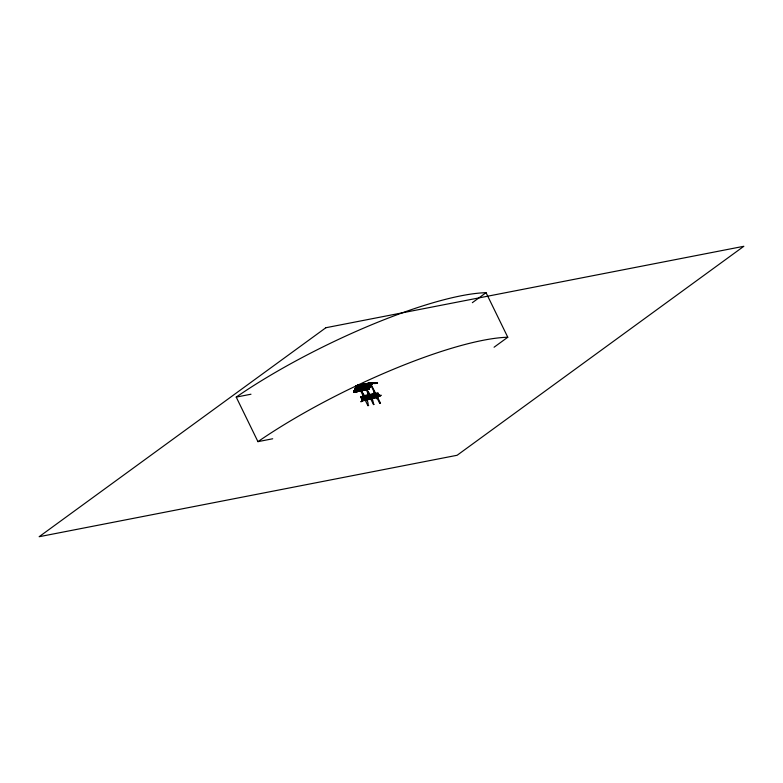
<?xml version="1.0" encoding="UTF-8"?>
<svg xmlns="http://www.w3.org/2000/svg" width="783" height="783" viewBox="0 0 783 783"><rect width="100%" height="100%" fill="white"/><g stroke="black" fill="none" stroke-linecap="round" stroke-linejoin="round"><path stroke-width="1.17" d="M360.953 401.64L362.069 400.974M377.093 398.146L377.758 397.901L377.475 396.511L361.922 399.682L377.768 397.089L376.603 398.41M379.354 395.777L379.158 395.239M379.755 396.071L379.667 395.895M378.336 396.257C383.337 394.417 380.303 395.405 380.019 395.875M358.281 385.461L358.917 385.618M358.33 385.637L360.65 385.53M363.929 384.326L362.823 384.394M370.565 383.249L374.137 383.259M377.063 395.503L361.511 398.449L361.051 397.421L376.525 394.397L377.426 396.501M376.457 394.603L361.306 397.94L360.699 396.766L376.192 393.457L376.476 394.554L376.192 393.457M363.645 395.679L377.915 392.929L379.324 395.679L376.917 396.159M378.287 393.79L379.089 395.18M354.151 390.776L353.613 392.352L356.177 386.919M353.857 392.303L355.805 386.988M355.492 387.428L353.985 392.283L356.549 386.841M356.001 386.332L354.229 392.234L356.803 386.792M354.484 392.185L356.373 386.264M354.856 392.107L356.735 386.205M355.1 392.058L356.862 386.166M355.472 391.989L357.508 385.422M355.844 391.911L358.007 385.324M357.733 385.999L355.971 391.892L358.536 386.459M358.105 385.921L356.343 391.823L359.035 386.362M356.461 391.794L358.751 385.177M358.477 385.853L356.715 391.745L359.407 386.283M356.833 391.725L358.868 385.158M357.087 391.676L358.849 385.774M357.459 391.598L359.221 385.706M359.348 385.676L357.586 391.578L360.151 386.146M357.831 391.529L359.593 385.627M359.965 385.559L358.203 391.461L360.767 386.019M358.448 391.412L360.611 384.815L371.631 382.681L370.604 385.334M358.82 391.334L360.591 385.442M359.074 391.285L361.227 384.698M360.963 385.363L359.191 391.265L361.766 385.823M359.446 391.216L361.208 385.314M361.335 385.295L359.563 391.187L362.137 385.755M359.818 391.138L361.971 384.551M361.707 385.216L359.935 391.118L362.509 385.686M360.434 391.02L362.323 385.099M360.806 390.952L362.578 385.05M361.051 390.903L363.087 384.336M361.423 390.825L363.459 384.257L364.692 384.189M361.795 390.756L363.831 384.189M362.421 390.639L364.575 384.042L368.793 383.239M362.793 390.56L364.555 384.668M363.165 390.492L364.927 384.59M363.41 390.443L365.573 383.846M365.299 384.522L363.537 390.414L366.101 384.982M363.782 390.365L365.553 384.473M365.671 384.443L363.909 390.345L366.473 384.913M365.925 384.404L364.036 390.316L366.728 384.864M364.408 390.247L366.297 384.326M364.78 390.179L366.933 383.582M365.152 390.1L366.914 384.208M365.397 390.051L367.433 383.484L368.539 383.435M365.769 389.983L367.54 384.081M368.03 383.993L366.268 389.885L368.832 384.453M366.385 389.865L368.676 383.249L373.511 383.376M368.401 383.915L366.64 389.817L369.331 384.355M366.767 389.787L368.793 383.22L369.782 383.053M368.773 383.846L367.012 389.738L369.703 384.277M367.139 389.719L369.165 383.151M367.384 389.67L369.145 383.768M367.756 389.591L369.517 383.699M369.889 383.621L368 389.543L370.692 384.091M370.016 383.601L368.255 389.494L370.819 384.061M368.372 389.474L370.535 382.887M368.744 389.405L370.516 383.504M371.152 382.76L368.999 389.357L369.38 388.437M369.537 388.016L371.279 382.74L377.455 383.073M370.065 386.675L371.132 383.386M371.377 383.357L368.627 389.425L370.388 383.533L371.641 382.681M355.874 386.362L356.265 385.667M364.575 384.061L356.392 385.637L354.356 392.205L357.048 386.743M356.236 386.303L356.637 385.588L360.591 384.825M356.764 385.569L354.728 392.136L357.42 386.675M356.608 386.234L358.115 385.471M356.862 386.185L357.136 385.49M357.381 385.442L355.228 392.038L357.792 386.596M357.753 385.373L355.599 391.96L358.164 386.528M357.851 385.99L358.125 385.305M358.379 385.256L356.216 391.843L358.78 386.411M358.223 385.921L358.497 385.226M358.722 385.823L359.123 385.109M359.24 385.079L357.205 391.647L359.779 386.215M359.094 385.745L359.495 385.03M359.338 385.696L360.728 384.962M359.466 385.676L359.867 384.962M359.984 384.942L357.958 391.5L360.523 386.068M359.837 385.608L361.345 384.844M360.483 384.844L358.33 391.431L361.022 385.97M360.855 384.766L358.702 391.363L361.394 385.902M360.709 385.432L360.983 384.747M361.08 385.363L361.354 384.668M361.198 385.334L361.599 384.629M361.452 385.285L361.726 384.6M361.824 385.216L362.098 384.531M362.343 384.482L360.19 391.069L362.754 385.637M362.47 384.453L360.307 391.05L362.881 385.608M362.314 385.119L362.715 384.404M362.969 384.355L360.679 390.971L363.371 385.51M363.341 384.287L361.178 390.874L363.743 385.442M363.713 384.218L361.55 390.805L364.115 385.363M364.085 384.14L361.922 390.727L364.486 385.295M364.457 384.071L362.294 390.658L364.858 385.226M364.672 384.659L364.947 383.973M365.201 383.924L363.038 390.511L365.73 385.05M365.044 384.59L365.318 383.895M363.224 384.619L365.465 384.58L365.818 383.807M365.671 384.463L365.945 383.778M365.788 384.443L366.19 383.729M366.317 383.709L364.281 390.277L366.845 384.835M366.16 384.375L366.561 383.66M366.689 383.631L364.653 390.198L367.344 384.737M367.061 383.562L365.025 390.13L367.716 384.668M366.904 384.228L367.305 383.513M367.677 383.435L365.524 390.032L368.088 384.59M367.53 384.101L367.804 383.416M368.304 383.318L366.013 389.934L368.705 384.473M368.147 383.983L368.421 383.298M368.646 383.885L369.047 383.171M369.018 383.817L369.419 383.102M369.537 383.073L367.511 389.64L370.075 384.208M367.442 383.797L369.331 383.836L370.77 382.858M369.909 383.004L367.883 389.572L370.447 384.14M369.762 383.67L370.163 382.956M370.007 383.621L370.447 383.004M370.907 382.809L370.633 383.504L372.512 383.729M371.122 383.406L371.524 382.691M360.836 396.452L361.002 397.402M353.877 391.441L356.05 386.939M353.74 392.322L356.431 386.871M354.601 392.156L357.175 386.724M354.973 392.087L357.547 386.645M355.345 392.009L358.037 386.548M355.717 391.94L358.408 386.479M356.588 391.774L359.152 386.332M356.96 391.696L359.524 386.264M357.332 391.627L360.023 386.166M357.704 391.549L360.395 386.097M358.575 391.383L361.139 385.95M358.947 391.314L361.511 385.872M359.319 391.236L361.883 385.804M359.691 391.167L362.382 385.706M360.562 391.001L363.126 385.559M360.934 390.923L363.498 385.49M361.306 390.854L363.87 385.412M361.677 390.776L364.369 385.324M364.741 385.246L362.049 390.707L364.203 384.12L365.318 384.061M362.549 390.609L365.113 385.177M365.358 385.128L362.666 390.59L364.829 383.993L368.548 384.052M362.921 390.541L365.485 385.099M363.292 390.463L365.857 385.03M363.664 390.394L366.356 384.933M364.526 390.228L367.1 384.786M364.898 390.149L367.472 384.717M365.269 390.081L367.844 384.639M365.641 390.003L368.333 384.541M368.46 384.522L365.896 389.954L367.658 384.061L369.165 383.318M366.513 389.836L369.077 384.404M366.884 389.768L369.449 384.326M367.256 389.689L369.821 384.257M367.628 389.621L370.32 384.159M368.499 389.454L371.064 384.013M368.871 389.376L370.379 386.019M380.479 403.137L379.784 403.49L380.479 403.137L370.75 383.758M368.676 405.457C367.354 406.915 369.263 400.788 366.013 399.996M374.225 404.361C372.972 405.751 373.638 398.743 371.054 397.784M379.775 403.47L370.77 385.011M377.69 397.5L362.255 401.004L362.284 399.721M369.674 394.994L378.042 393.281L378.248 393.957M367.883 391.931L369.517 394.798M377.122 396.032L361.717 398.958L362.079 399.496L361.668 398.488M361.912 398.987L361.364 398.009L376.799 394.984L377.631 397.03M370.369 382.975L376.085 383.337M362.666 396.315L362.646 396.717M369.889 398.537L367.452 392.234L370.261 398.4M376.134 397.373L373.697 391.06L376.506 397.226M376.603 398.351L377.054 398.244M472.345 302.678L486.047 292.685L507.775 337.238L494.073 347.231M366.444 399.389L368.304 398.038M360.894 396.922L376.192 393.927M362.235 400.035L362.186 400.534M377.269 396.472L361.922 399.457M272.709 438.774L257.95 441.651L236.221 397.098L250.981 394.221M367.462 395.454L362.989 396.619M369.948 395.454L372.307 394.994M375.85 394.309L378.209 393.849M361.296 397.47L376.594 394.475M371.661 396.159L374.029 395.699M364.839 397.999L367.198 397.539M376.643 395.699L379.001 395.239M368.656 397.774L371.015 397.314M380.695 395.797L380.107 395.875M372.405 382.828L376.966 383.014M371.661 382.975L377.572 383.044L376.231 382.946M371.044 383.102L376.829 383.19L371.622 382.828M370.173 383.269L373.276 383.376M375.468 383.455L374.46 383.504L375.165 383.582M368.93 383.513L368.147 383.513M370.643 383.484L372.767 383.523M368.186 383.65L369.341 383.68M370.633 383.641L372.512 383.827M370.623 383.787L372.385 383.846M366.826 383.924L369.322 383.993M370.613 383.944L372.61 384.013M366.199 384.042L369.067 384.042M371.866 384.159L370.604 384.101L371.749 384.179M370.486 384.277L371.25 384.277M364.712 384.336L365.387 384.296L364.183 384.287M363.968 384.473L365.367 384.453M362.607 384.747L365.455 384.737L362.441 384.619M362.235 384.815L364.124 384.854M359.749 385.295L360.767 385.344L359.094 385.275M359.006 385.442L360.767 385.5L358.477 385.393M363.42 385.657L364.173 385.657L363.518 385.637M370.643 382.867L371.768 382.809M370.026 382.995L371.142 382.926M369.4 383.112L370.525 383.053M366.796 383.621L367.922 383.562M366.053 383.768L367.296 383.68M365.436 383.885L366.552 383.827M362.206 384.512L363.332 384.453M361.589 384.639L362.705 384.57M360.846 384.776L362.089 384.698M358.976 385.148L360.102 385.079M358.232 385.285L359.485 385.207M357.616 385.412L358.741 385.344M356.882 385.706L356.148 385.696L358.888 385.627M371.005 382.956L376.339 383.288M374.45 383.347L375.713 383.406M369.517 383.239L373.021 383.474M368.773 383.386L369.449 383.416M370.516 383.66L372.502 383.885M367.658 383.601L369.331 383.739M370.506 383.817L372.493 384.042M367.031 383.729L369.439 383.866M370.486 383.973L372.238 384.091M366.434 383.846L369.429 384.022M370.594 384.257L371.122 384.306M365.544 384.013L366.855 384.061M364.8 384.159L365.475 384.189M363.557 384.404L365.485 384.482M363.067 384.502L365.475 384.639M361.952 384.717L364.477 384.835M361.452 384.815L362.891 384.844M360.209 385.06L360.757 385.109M359.593 385.177L360.777 385.256M357.851 385.52L360.513 385.608M373.54 404.664L369.821 397.059M376.447 398.753L376.349 398.753M362.167 400.965L361.012 401.806M368.225 391.764L370.418 395.552M362.695 392.9L365.984 398.586M366.816 389.082L369.997 395.611M363.997 385.099L365.054 387.272M366.111 389.445L368.764 394.886M361.237 390.218L364.956 397.823M360.542 390.58L363.723 397.098M365.318 400.358L367.961 405.79M257.95 441.651A183.858 40.109 -26 0 1 507.775 337.238M236.221 397.098A183.858 40.109 -26 0 1 486.047 292.685M325.885 327.725L39.15 536.717L457.115 455.275L743.85 246.283L325.885 327.725"/></g></svg>
